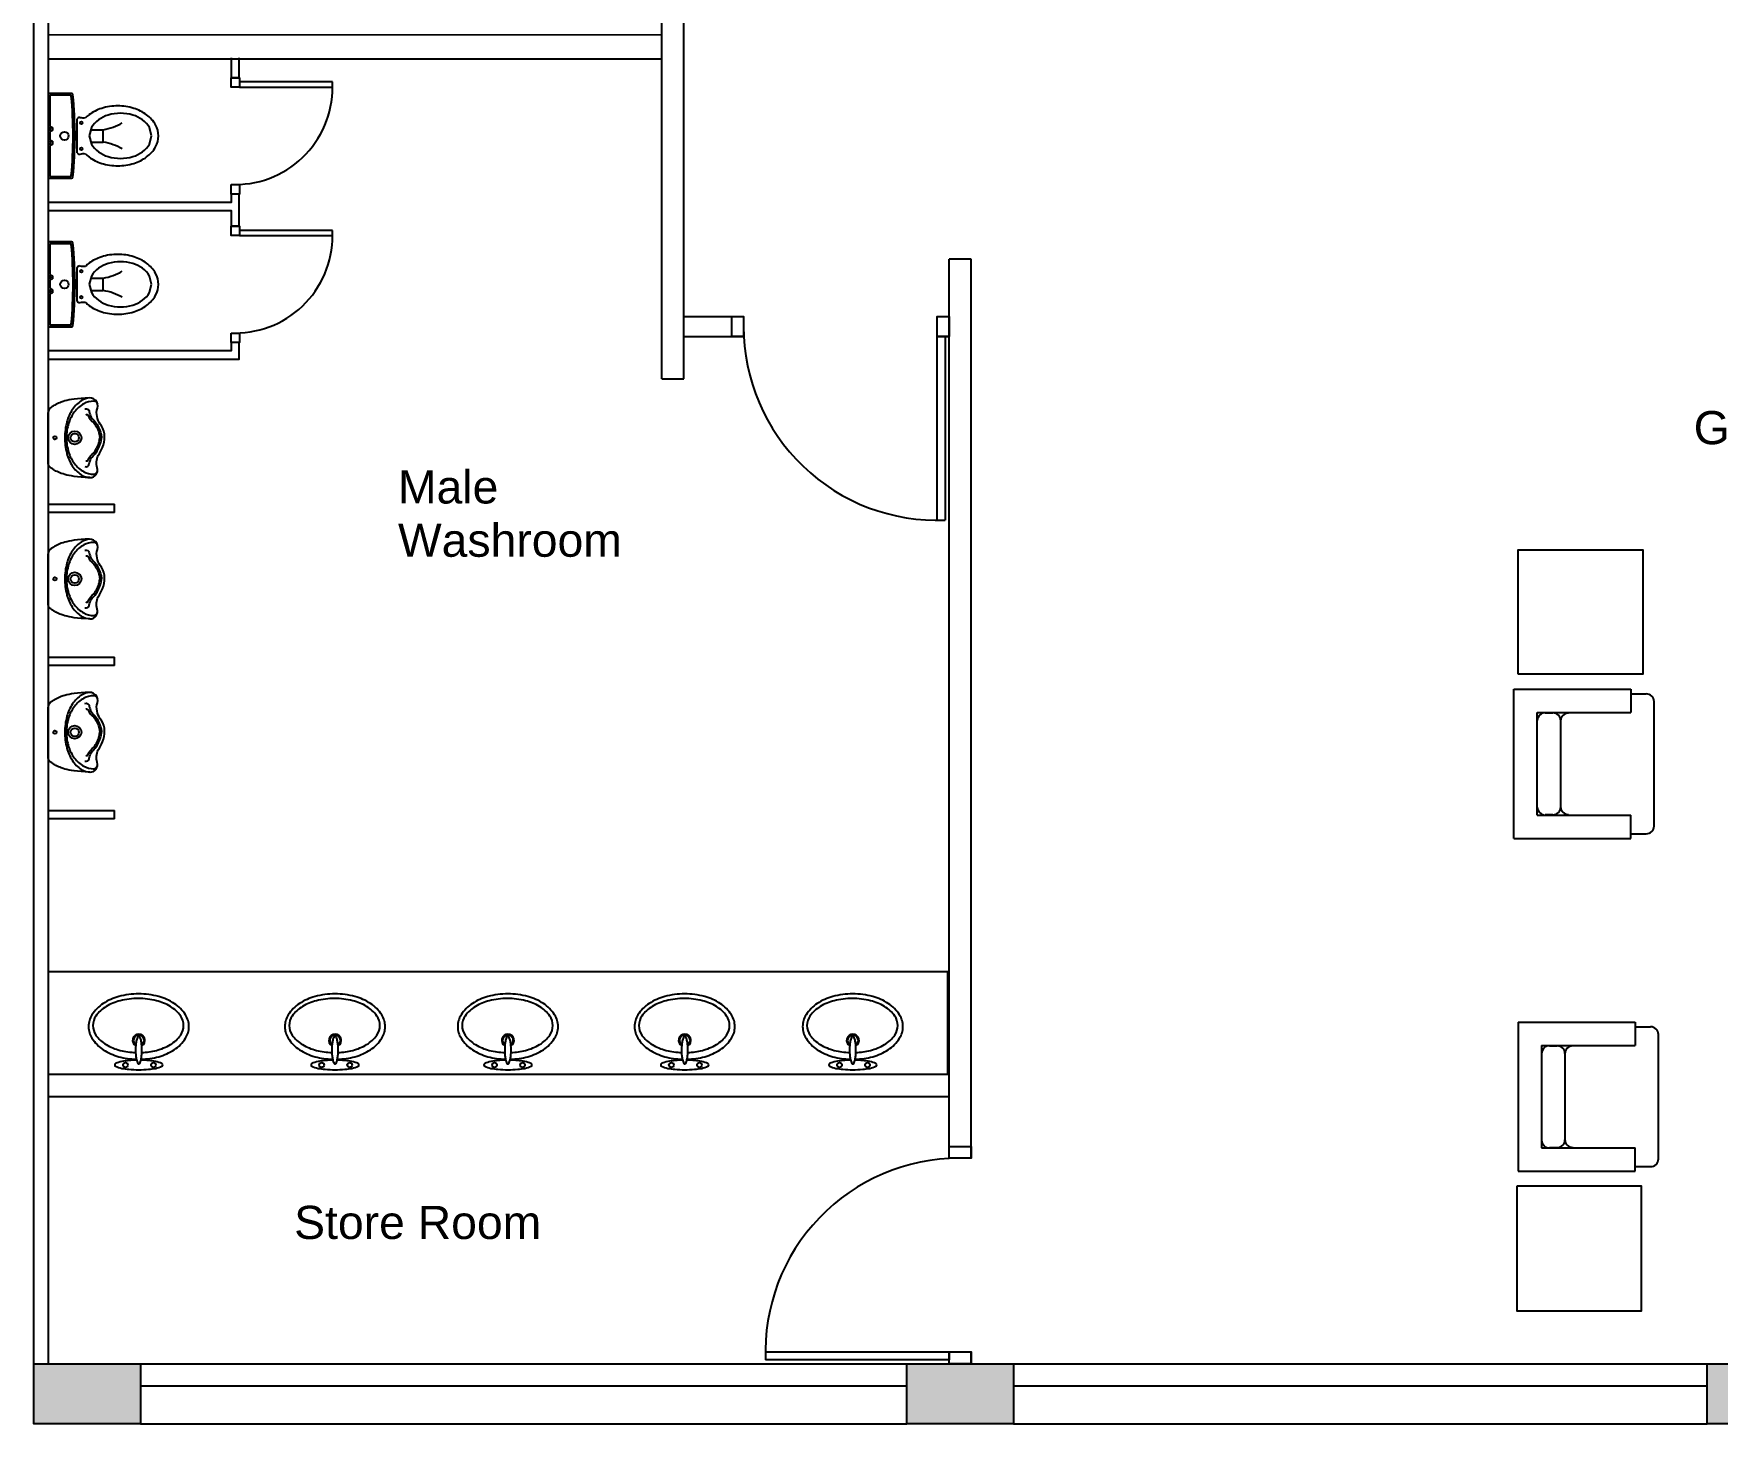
# Model space of a CAD drawing. Header units: inches. Extents: x 535 to 3103, y 2999 to 4393.
# Drawn here: x 1321.8 to 1626.5, y 2999 to 3250.7 of the extents above; entities that cross this region are included whole.
import ezdxf

# ---------------------------------------------------------------- set-up
doc = ezdxf.new("R2010")
doc.units = ezdxf.units.IN
doc.header["$MEASUREMENT"] = 0
for name, color, linetype in [('02', 1, 'Continuous'), ('ARQ-ALV', 3, 'Continuous'), ('Column', 6, 'Continuous'), ('Door', 130, 'Continuous'), ('Sofa Washroom', 8, 'Continuous'), ('Stairs', 1, 'Continuous'), ('Text', 7, 'Continuous'), ('Wall', 3, 'Continuous'), ('Washroom wall', 2, 'Continuous')]:
    doc.layers.add(name, color=color, linetype=linetype)
doc.styles.get("Standard").update_dxf_attribs({"font": 'arial.ttf'})

# ---------------------------------------------------------------- blocks, each defined once
blk = doc.blocks.new('15PLAV01')
for points in [[(-12.2, 1.77, 0.142413), (-11.37, -1.08, 0.107169), (-8.62, -3.86, 0.078677), (-4.85, -5.55, 0.066056), (0.01, -6.19, 0.066056), (4.87, -5.55, 0.078677), (8.64, -3.86, 0.107169), (11.39, -1.08, 0.142413), (12.22, 1.77, 0.142413), (11.39, 4.62, 0.107169), (8.64, 7.4, 0.078677), (4.87, 9.09, 0.058254), (0.59, 9.72, 0.058254)], [(-0.57, 9.72, 0.058254), (-4.85, 9.09, 0.078677), (-8.62, 7.4, 0.107169), (-11.37, 4.62, 0.142413), (-12.2, 1.77)], [(0.54, 9.94, 0.016127), (2.42, 10.04, 0.028693), (4.14, 10.28, 0.063192), (5.65, 10.78, 0.287816), (5.85, 11.1, 0.287816), (5.65, 11.42, 0.063192), (4.14, 11.93, 0.028693), (2.42, 12.17, 0.020666), (0.01, 12.27, 0.020666), (-2.4, 12.17, 0.028693), (-4.12, 11.93, 0.063192), (-5.63, 11.42, 0.287816), (-5.83, 11.1, 0.287816)], [(-5.83, 11.1, 0.287816), (-5.63, 10.78, 0.063192), (-4.12, 10.28, 0.028693), (-2.4, 10.04, 0.016127), (-0.52, 9.94, 0.016127)], [(-10.92, 1.51, 0.152986), (-10.2, -0.8, 0.106898), (-7.69, -3.14, 0.074008), (-4.31, -4.53, 0.060597), (0.12, -5.07, 0.060597), (4.54, -4.53, 0.074008), (7.92, -3.14, 0.106898), (10.43, -0.8, 0.152986), (11.16, 1.51, 0.152986), (10.43, 3.83, 0.106898), (7.92, 6.16, 0.074008), (4.54, 7.55, 0.05164), (0.77, 8.08, 0.05164)], [(-0.76, 8.07, 0.048749), (-4.31, 7.55, 0.074008), (-7.69, 6.16, 0.106898), (-10.2, 3.83, 0.152986), (-10.92, 1.51)]]:
    blk.add_lwpolyline(points, format="xyb")
blk.add_lwpolyline([(0.01, 10.84, 0.272053), (-0.21, 10.72, 0.070491), (-0.54, 9.86, 0.032887), (-0.7, 8.86, 0.023829), (-0.77, 7.47, 0.023829), (-0.7, 6.09, 0.032887), (-0.54, 5.09, 0.070491), (-0.21, 4.23, 0.272053), (0.01, 4.1, 0.272053), (0.23, 4.23, 0.070491), (0.56, 5.09, 0.032887), (0.72, 6.09, 0.023829), (0.79, 7.47, 0.023829), (0.72, 8.86, 0.032887), (0.56, 9.86, 0.070491), (0.23, 10.72, 0.272053)], format="xyb", close=True)
for centre in [(-3.57, 11.12), (3.25, 11.12)]:
    blk.add_circle(centre, 0.583)
for radius, start, end in [(1.51, 119.1251, 60.334), (1.3, 123.6128, 55.736)]:
    blk.add_arc((0, 5.14), radius, start, end)
blk = doc.blocks.new('M-MC80')
blk.add_lwpolyline([(-0.4, 0), (-0.4, 0.8), (0.4, 0.8), (0.4, 0)], close=True)

msp = doc.modelspace()

# ---------------------------------------------------------------- hatches: boundary and pattern name
at = {"layer": 'Stairs'}
h = msp.add_hatch(dxfattribs=at)
h.set_pattern_fill('ANSI31', color=6)
h.paths.add_polyline_path([(2873.86, 3461.02), (2854.55, 3461.02), (2854.55, 3450.11), (2873.86, 3450.11)])
h.paths.add_polyline_path([(2386.13, 3460.87), (2366.81, 3460.87), (2366.81, 3449.95), (2386.13, 3449.95)])
h.paths.add_polyline_path([(2386.13, 3031.89), (2366.81, 3031.89), (2366.81, 3020.97), (2386.13, 3020.97)])
h.paths.add_polyline_path([(2544.14, 3031.89), (2524.82, 3031.89), (2524.82, 3020.97), (2544.14, 3020.97)])
h.paths.add_polyline_path([(2689.03, 3031.89), (2669.72, 3031.89), (2669.72, 3020.97), (2689.03, 3020.97)])
h.paths.add_polyline_path([(2873.9, 3031.82), (2854.59, 3031.82), (2854.59, 3020.91), (2873.9, 3020.91)])
h.paths.add_polyline_path([(1341.11, 3438.95), (1321.8, 3438.95), (1321.8, 3428.03), (1341.11, 3428.03)])
h.paths.add_polyline_path([(1828.85, 3439.1), (1809.54, 3439.1), (1809.54, 3428.19), (1828.85, 3428.19)])
h.paths.add_polyline_path([(1828.88, 3009.9), (1809.57, 3009.9), (1809.57, 2998.99), (1828.88, 2998.99)])
h.paths.add_polyline_path([(1644.02, 3009.97), (1624.7, 3009.97), (1624.7, 2999.05), (1644.02, 2999.05)])
h.paths.add_polyline_path([(1499.12, 3009.97), (1479.81, 3009.97), (1479.81, 2999.05), (1499.12, 2999.05)])
h.paths.add_polyline_path([(1341.11, 3009.97), (1321.8, 3009.97), (1321.8, 2999.05), (1341.11, 2999.05)])

# ---------------------------------------------------------------- linework, layer by layer
at = {"layer": '02'}
for points in [[(1375.87, 3241.98), (1359.03, 3241.98), (1359.03, 3241.03), (1375.89, 3241.03)], [(1375.87, 3215.11), (1359.03, 3215.11), (1359.03, 3214.15), (1375.89, 3214.15)]]:
    msp.add_lwpolyline(points, dxfattribs=at)
at = {"layer": 'ARQ-ALV'}
msp.add_line((1487.46, 3199.48), (1487.46, 3195.88), dxfattribs=at)
at = {"layer": 'Column'}
for points in [[(1321.8, 3009.97), (1341.11, 3009.97), (1341.11, 2999.05), (1321.8, 2999.05)], [(1479.81, 3009.97), (1499.12, 3009.97), (1499.12, 2999.05), (1479.81, 2999.05)], [(1624.7, 3009.97), (1644.02, 3009.97), (1644.02, 2999.05), (1624.7, 2999.05)]]:
    msp.add_lwpolyline(points, close=True, dxfattribs=at)
at = {"layer": 'Door'}
for points in [[(1357.51, 3242.74), (1359.03, 3242.74), (1359.03, 3241.03), (1357.51, 3241.03)], [(1357.51, 3223.4), (1359.03, 3223.4), (1359.03, 3221.69), (1357.51, 3221.69)], [(1357.51, 3215.87), (1359.03, 3215.87), (1359.03, 3214.15), (1357.51, 3214.15)], [(1450.28, 3195.88), (1448.13, 3195.88), (1448.13, 3199.49), (1450.28, 3199.49)], [(1487.46, 3195.88), (1485.32, 3195.88), (1485.32, 3199.49), (1487.46, 3199.49)], [(1357.51, 3196.53), (1359.03, 3196.53), (1359.03, 3194.82), (1357.51, 3194.82)], [(1487.47, 3047.15), (1487.47, 3049.3), (1491.46, 3049.3), (1491.46, 3047.15)], [(1487.47, 3009.97), (1487.47, 3012.11), (1491.46, 3012.11), (1491.46, 3009.97)]]:
    msp.add_lwpolyline(points, close=True, dxfattribs=at)
for points in [[(1485.32, 3162.64), (1485.32, 3195.88), (1486.74, 3195.88), (1486.74, 3162.67)], [(1454.23, 3012.11), (1487.47, 3012.11), (1487.47, 3010.69), (1454.26, 3010.69)]]:
    msp.add_lwpolyline(points, dxfattribs=at)
for centre, radius, start, end in [((1358.27, 3241.03), 17.62, 270, 3.1106), ((1358.27, 3214.15), 17.62, 270, 3.1106), ((1485.32, 3197.68), 35.04, 180, 272.3291), ((1489.27, 3012.11), 35.04, 90, 182.3291)]:
    msp.add_arc(centre, radius, start, end, dxfattribs=at)
at = {"layer": 'Sofa Washroom'}
for p, q in [((1324.42, 3239.88), (1324.42, 3233.81)), ((1328.67, 3239.88), (1324.42, 3239.88)), ((1324.42, 3239.13), (1324.75, 3239.13)), ((1324.75, 3239.56), (1324.75, 3234)), ((1328.44, 3239.56), (1324.75, 3239.56)), ((1324.42, 3238.53), (1324.75, 3238.53)), ((1324.42, 3235.52), (1324.75, 3235.52)), ((1324.42, 3234.92), (1324.75, 3234.92)), ((1324.42, 3233.81), (1324.86, 3233.55)), ((1324.86, 3233.4), (1324.42, 3233.13)), ((1324.42, 3233.13), (1324.42, 3231.3)), ((1324.75, 3234), (1325.18, 3233.75)), ((1325.18, 3233.2), (1324.75, 3232.94)), ((1324.86, 3233.55), (1324.86, 3233.4)), ((1325.18, 3233.75), (1325.18, 3233.2)), ((1329.24, 3232.21), (1329.24, 3233.02)), ((1329.24, 3233.02), (1329.29, 3233.02)), ((1329.29, 3233.02), (1329.29, 3232.21)), ((1329.65, 3229.15), (1329.65, 3235.28)), ((1332.26, 3233.72), (1331.87, 3232.23)), ((1332.16, 3233.33), (1334.39, 3233.33)), ((1334.39, 3231.1), (1334.39, 3233.33)), ((1343.15, 3232.23), (1342.75, 3233.72)), ((1324.42, 3231.3), (1324.86, 3231.03)), ((1324.86, 3230.88), (1324.42, 3230.62)), ((1324.42, 3230.62), (1324.42, 3224.54)), ((1324.75, 3232.94), (1324.75, 3231.49)), ((1324.75, 3231.49), (1325.18, 3231.23)), ((1325.18, 3230.68), (1324.75, 3230.42)), ((1324.75, 3230.42), (1324.75, 3224.87)), ((1324.86, 3231.03), (1324.86, 3230.88)), ((1325.18, 3231.23), (1325.18, 3230.68)), ((1329.24, 3231.4), (1329.24, 3232.21)), ((1329.29, 3231.4), (1329.24, 3231.4)), ((1329.66, 3232.96), (1329.29, 3232.96)), ((1329.29, 3232.21), (1329.29, 3231.4)), ((1329.66, 3231.47), (1329.29, 3231.47)), ((1331.87, 3232.23), (1332.26, 3230.74)), ((1332.17, 3231.1), (1334.39, 3231.1)), ((1342.75, 3230.74), (1343.15, 3232.23)), ((1324.42, 3229.51), (1324.75, 3229.51)), ((1324.42, 3228.91), (1324.75, 3228.91)), ((1324.42, 3225.9), (1324.75, 3225.9)), ((1324.42, 3225.3), (1324.75, 3225.3)), ((1324.42, 3224.54), (1328.67, 3224.54)), ((1324.75, 3224.87), (1328.44, 3224.87)), ((1324.42, 3213.01), (1324.42, 3206.94)), ((1328.67, 3213.01), (1324.42, 3213.01)), ((1324.42, 3212.26), (1324.75, 3212.26)), ((1324.75, 3212.69), (1324.75, 3207.13)), ((1328.44, 3212.69), (1324.75, 3212.69)), ((1324.42, 3211.66), (1324.75, 3211.66)), ((1324.42, 3208.65), (1324.75, 3208.65)), ((1324.42, 3208.05), (1324.75, 3208.05)), ((1324.42, 3206.94), (1324.86, 3206.68)), ((1324.86, 3206.52), (1324.42, 3206.26)), ((1324.42, 3206.26), (1324.42, 3204.42)), ((1324.75, 3207.13), (1325.18, 3206.88)), ((1325.18, 3206.33), (1324.75, 3206.07)), ((1324.75, 3206.07), (1324.75, 3204.62)), ((1324.86, 3206.68), (1324.86, 3206.52)), ((1325.18, 3206.88), (1325.18, 3206.33)), ((1329.24, 3205.34), (1329.24, 3206.15)), ((1329.24, 3206.15), (1329.29, 3206.15)), ((1329.29, 3206.15), (1329.29, 3205.34)), ((1329.66, 3206.09), (1329.29, 3206.09)), ((1329.65, 3202.28), (1329.65, 3208.4)), ((1332.26, 3206.84), (1331.87, 3205.35)), ((1332.16, 3206.46), (1334.39, 3206.46)), ((1334.39, 3204.22), (1334.39, 3206.46)), ((1343.15, 3205.35), (1342.75, 3206.84)), ((1324.42, 3204.42), (1324.86, 3204.16)), ((1324.86, 3204.01), (1324.42, 3203.74)), ((1324.42, 3203.74), (1324.42, 3197.67)), ((1324.42, 3202.64), (1324.75, 3202.64)), ((1324.75, 3204.62), (1325.18, 3204.36)), ((1325.18, 3203.81), (1324.75, 3203.55)), ((1324.75, 3203.55), (1324.75, 3197.99)), ((1324.86, 3204.16), (1324.86, 3204.01)), ((1325.18, 3204.36), (1325.18, 3203.81)), ((1329.24, 3204.53), (1329.24, 3205.34)), ((1329.29, 3204.53), (1329.24, 3204.53)), ((1329.29, 3205.34), (1329.29, 3204.53)), ((1329.66, 3204.6), (1329.29, 3204.6)), ((1331.87, 3205.35), (1332.26, 3203.87)), ((1332.17, 3204.22), (1334.39, 3204.22)), ((1342.75, 3203.87), (1343.15, 3205.35)), ((1324.42, 3202.03), (1324.75, 3202.03)), ((1324.42, 3199.03), (1324.75, 3199.03)), ((1324.42, 3198.42), (1324.75, 3198.42)), ((1324.42, 3197.67), (1328.67, 3197.67)), ((1324.75, 3197.99), (1328.44, 3197.99)), ((1589.71, 3105.04), (1589.71, 3132.05)), ((1589.71, 3132.05), (1610.83, 3132.05)), ((1610.83, 3132.05), (1610.83, 3127.83)), ((1610.83, 3131.21), (1613.65, 3131.21)), ((1615.05, 3110.69), (1615.05, 3129.8)), ((1615.05, 3107.29), (1615.05, 3129.8)), ((1593.93, 3109.26), (1593.93, 3127.83)), ((1593.93, 3127.83), (1610.83, 3127.83)), ((1595.34, 3127.75), (1596.75, 3127.75)), ((1593.93, 3110.75), (1593.93, 3126.34)), ((1598.16, 3110.75), (1598.16, 3126.34)), ((1593.93, 3109.26), (1610.83, 3109.26)), ((1595.34, 3109.35), (1596.75, 3109.35)), ((1610.83, 3105.04), (1610.83, 3109.26)), ((1589.71, 3105.04), (1610.83, 3105.04)), ((1610.83, 3105.88), (1613.65, 3105.88)), ((1590.49, 3071.81), (1590.49, 3044.79)), ((1590.49, 3071.81), (1611.61, 3071.81)), ((1611.61, 3071.81), (1611.61, 3067.58)), ((1611.61, 3070.96), (1614.43, 3070.96)), ((1615.83, 3069.55), (1615.83, 3047.04)), ((1594.71, 3067.58), (1594.71, 3049.01)), ((1594.71, 3067.58), (1611.61, 3067.58)), ((1594.71, 3066.09), (1594.71, 3050.51)), ((1596.12, 3067.5), (1597.53, 3067.5)), ((1598.94, 3066.09), (1598.94, 3050.51)), ((1615.83, 3066.15), (1615.83, 3047.04)), ((1594.71, 3049.01), (1611.61, 3049.01)), ((1596.12, 3049.1), (1597.53, 3049.1)), ((1611.61, 3044.79), (1611.61, 3049.01)), ((1590.49, 3044.79), (1611.61, 3044.79)), ((1611.61, 3045.63), (1614.43, 3045.63))]:
    msp.add_line(p, q, dxfattribs=at)
for points in [[(1331.89, 3184.78), (1331.13, 3184.75), (1330.39, 3184.7), (1329.73, 3184.64), (1329.15, 3184.57), (1328.65, 3184.5), (1328.2, 3184.42), (1327.8, 3184.33), (1327.44, 3184.23), (1327.11, 3184.13), (1326.8, 3184.03), (1326.52, 3183.92), (1326.26, 3183.81), (1326.03, 3183.7), (1325.82, 3183.59), (1325.63, 3183.49), (1325.46, 3183.39), (1325.31, 3183.3), (1325.18, 3183.22), (1325.07, 3183.14), (1324.97, 3183.06), (1324.89, 3182.99), (1324.81, 3182.93), (1324.75, 3182.86), (1324.69, 3182.8), (1324.63, 3182.74), (1324.59, 3182.67), (1324.54, 3182.59), (1324.5, 3182.51), (1324.47, 3182.4), (1324.44, 3182.28), (1324.43, 3182.13)], [(1324.42, 3173.07), (1324.43, 3182.13)], [(1331.98, 3170.35), (1331.13, 3170.39), (1330.39, 3170.44), (1329.73, 3170.5), (1329.15, 3170.57), (1328.65, 3170.65), (1328.2, 3170.73), (1327.8, 3170.82), (1327.44, 3170.91), (1327.11, 3171.01), (1326.8, 3171.12), (1326.52, 3171.23), (1326.26, 3171.34), (1326.03, 3171.45), (1325.82, 3171.55), (1325.63, 3171.66), (1325.46, 3171.76), (1325.31, 3171.85), (1325.18, 3171.93), (1325.07, 3172.01), (1324.97, 3172.08), (1324.89, 3172.15), (1324.81, 3172.22), (1324.75, 3172.28), (1324.69, 3172.35), (1324.63, 3172.41), (1324.59, 3172.48), (1324.54, 3172.55), (1324.5, 3172.64), (1324.47, 3172.74), (1324.44, 3172.87), (1324.43, 3173.02), (1324.42, 3173.07)], [(1331.89, 3159.21), (1331.13, 3159.19), (1330.39, 3159.13), (1329.73, 3159.08), (1329.15, 3159.01), (1328.65, 3158.93), (1328.2, 3158.85), (1327.8, 3158.76), (1327.44, 3158.67), (1327.11, 3158.57), (1326.8, 3158.46), (1326.52, 3158.35), (1326.26, 3158.24), (1326.03, 3158.13), (1325.82, 3158.03), (1325.63, 3157.92), (1325.46, 3157.82), (1325.31, 3157.73), (1325.18, 3157.65), (1325.07, 3157.57), (1324.97, 3157.5), (1324.89, 3157.43), (1324.81, 3157.36), (1324.75, 3157.3), (1324.69, 3157.23), (1324.63, 3157.17), (1324.59, 3157.1), (1324.54, 3157.03), (1324.5, 3156.94), (1324.47, 3156.84), (1324.44, 3156.71), (1324.43, 3156.56)], [(1324.42, 3147.51), (1324.43, 3156.56)], [(1331.98, 3144.79), (1331.13, 3144.83), (1330.39, 3144.88), (1329.73, 3144.94), (1329.15, 3145), (1328.65, 3145.08), (1328.2, 3145.16), (1327.8, 3145.25), (1327.44, 3145.35), (1327.11, 3145.45), (1326.8, 3145.55), (1326.52, 3145.66), (1326.26, 3145.77), (1326.03, 3145.88), (1325.82, 3145.99), (1325.63, 3146.09), (1325.46, 3146.19), (1325.31, 3146.28), (1325.18, 3146.36), (1325.07, 3146.44), (1324.97, 3146.52), (1324.89, 3146.59), (1324.81, 3146.65), (1324.75, 3146.72), (1324.69, 3146.78), (1324.63, 3146.84), (1324.59, 3146.91), (1324.54, 3146.99), (1324.5, 3147.07), (1324.47, 3147.18), (1324.44, 3147.3), (1324.43, 3147.45), (1324.42, 3147.51)], [(1331.89, 3131.47), (1331.13, 3131.44), (1330.39, 3131.39), (1329.73, 3131.33), (1329.15, 3131.27), (1328.65, 3131.19), (1328.2, 3131.11), (1327.8, 3131.02), (1327.44, 3130.93), (1327.11, 3130.83), (1326.8, 3130.72), (1326.52, 3130.61), (1326.26, 3130.5), (1326.03, 3130.39), (1325.82, 3130.28), (1325.63, 3130.18), (1325.46, 3130.08), (1325.31, 3129.99), (1325.18, 3129.91), (1325.07, 3129.83), (1324.97, 3129.76), (1324.89, 3129.69), (1324.81, 3129.62), (1324.75, 3129.56), (1324.69, 3129.49), (1324.63, 3129.43), (1324.59, 3129.36), (1324.54, 3129.29), (1324.5, 3129.2), (1324.47, 3129.09), (1324.44, 3128.97), (1324.43, 3128.82)], [(1324.42, 3119.77), (1324.43, 3128.82)], [(1331.98, 3117.04), (1331.13, 3117.09), (1330.39, 3117.14), (1329.73, 3117.2), (1329.15, 3117.26), (1328.65, 3117.34), (1328.2, 3117.42), (1327.8, 3117.51), (1327.44, 3117.6), (1327.11, 3117.71), (1326.8, 3117.81), (1326.52, 3117.92), (1326.26, 3118.03), (1326.03, 3118.14), (1325.82, 3118.25), (1325.63, 3118.35), (1325.46, 3118.45), (1325.31, 3118.54), (1325.18, 3118.62), (1325.07, 3118.7), (1324.97, 3118.77), (1324.89, 3118.84), (1324.81, 3118.91), (1324.75, 3118.98), (1324.69, 3119.04), (1324.63, 3119.1), (1324.59, 3119.17), (1324.54, 3119.25), (1324.5, 3119.33), (1324.47, 3119.44), (1324.44, 3119.56), (1324.43, 3119.71), (1324.42, 3119.77)]]:
    msp.add_lwpolyline(points, dxfattribs=at)
for points in [[(1331.89, 3184.78, 0.119593), (1330.48, 3184.31, 0.107169), (1328.83, 3182.69, 0.078682), (1327.82, 3180.47, 0.066063), (1327.43, 3177.59, 0.066063), (1327.8, 3174.72, 0.078682), (1328.79, 3172.48, 0.107169), (1330.42, 3170.85, 0.142401), (1332.11, 3170.35, 0.142401)], [(1331.98, 3170.35, 0.520415), (1333.28, 3172.12, -0.151702), (1333.45, 3174.37, 0.059081), (1334.25, 3175.81, 0.243177), (1334.09, 3179.71, -0.213207), (1333.22, 3182.55, 0.594434), (1331.89, 3184.78, -0.234778)], [(1332.65, 3184.19, 0.127699), (1330.85, 3183.72, 0.106184), (1329.17, 3182.25, 0.085379), (1328.12, 3180.18, 0.074867), (1327.73, 3177.57, 0.074867), (1328.12, 3174.96, 0.085379), (1329.17, 3172.89, 0.106184), (1330.85, 3171.42, 0.127699), (1332.65, 3170.96, 0.127699)], [(1331.08, 3182.8, -0.464563), (1331.84, 3182.3, 0.167632), (1332.92, 3180.48, -0.095318), (1333.97, 3178.3, -0.050009), (1334.05, 3177.57, 0.218261)], [(1331.24, 3181.74, -0.415723), (1331.67, 3181.6, 0.170209), (1332.7, 3180.27, -0.093621), (1333.68, 3178.23, -0.049452), (1333.75, 3177.57, -0.049452)], [(1331.08, 3172.35, 0.464563), (1331.84, 3172.84, -0.167632), (1332.92, 3174.67, 0.095318), (1333.97, 3176.85, 0.050009), (1334.05, 3177.57, -0.218261)], [(1331.24, 3173.4, 0.415723), (1331.67, 3173.55, -0.170209), (1332.7, 3174.87, 0.093621), (1333.68, 3176.92, 0.049452), (1333.75, 3177.58, 0.049452)], [(1331.89, 3159.21, 0.119593), (1330.48, 3158.74, 0.107169), (1328.83, 3157.13, 0.078682), (1327.82, 3154.9, 0.066063), (1327.43, 3152.03, 0.066063), (1327.8, 3149.15, 0.078682), (1328.79, 3146.92, 0.107169), (1330.42, 3145.29, 0.142401), (1332.11, 3144.79, 0.142401)], [(1332.65, 3158.62, 0.127699), (1330.85, 3158.16, 0.106184), (1329.17, 3156.69, 0.085379), (1328.12, 3154.62, 0.074867), (1327.73, 3152.01, 0.074867), (1328.12, 3149.4, 0.085379), (1329.17, 3147.33, 0.106184), (1330.85, 3145.86, 0.127699), (1332.65, 3145.39, 0.127699)], [(1331.08, 3157.23, -0.464563), (1331.84, 3156.74, 0.167632), (1332.92, 3154.91, -0.095318), (1333.97, 3152.73, -0.050009), (1334.05, 3152.01, 0.218261)], [(1331.98, 3144.79, 0.520415), (1333.28, 3146.56, -0.151702), (1333.45, 3148.8, 0.059081), (1334.25, 3150.25, 0.243177), (1334.09, 3154.14, -0.213207), (1333.22, 3156.99, 0.594434), (1331.89, 3159.21, -0.234778)], [(1331.24, 3156.18, -0.415723), (1331.67, 3156.03, 0.170209), (1332.7, 3154.71, -0.093621), (1333.68, 3152.66, -0.049452), (1333.75, 3152, -0.049452)], [(1331.08, 3146.78, 0.464563), (1331.84, 3147.28, -0.167632), (1332.92, 3149.1, 0.095318), (1333.97, 3151.28, 0.050009), (1334.05, 3152.01, -0.218261)], [(1331.24, 3147.84, 0.415723), (1331.67, 3147.98, -0.170209), (1332.7, 3149.31, 0.093621), (1333.68, 3151.35, 0.049452), (1333.75, 3152.01, 0.049452)], [(1331.89, 3131.47, 0.119593), (1330.48, 3131, 0.107169), (1328.83, 3129.38, 0.078682), (1327.82, 3127.16, 0.066063), (1327.43, 3124.29, 0.066063), (1327.8, 3121.41, 0.078682), (1328.79, 3119.18, 0.107169), (1330.42, 3117.54, 0.142401), (1332.11, 3117.05, 0.142401)], [(1332.65, 3130.88, 0.127699), (1330.85, 3130.41, 0.106184), (1329.17, 3128.94, 0.085379), (1328.12, 3126.88, 0.074867), (1327.73, 3124.27, 0.074867), (1328.12, 3121.65, 0.085379), (1329.17, 3119.59, 0.106184), (1330.85, 3118.12, 0.127699), (1332.65, 3117.65, 0.127699)], [(1331.08, 3129.49, -0.464563), (1331.84, 3128.99, 0.167632), (1332.92, 3127.17, -0.095318), (1333.97, 3124.99, -0.050009), (1334.05, 3124.27, 0.218261)], [(1331.98, 3117.04, 0.520415), (1333.28, 3118.82, -0.151702), (1333.45, 3121.06, 0.059081), (1334.25, 3122.51, 0.243177), (1334.09, 3126.4, -0.213207), (1333.22, 3129.25, 0.594434), (1331.89, 3131.47, -0.234778)], [(1331.24, 3128.44, -0.415723), (1331.67, 3128.29, 0.170209), (1332.7, 3126.97, -0.093621), (1333.68, 3124.92, -0.049452), (1333.75, 3124.26, -0.049452)], [(1331.08, 3119.04, 0.464563), (1331.84, 3119.54, -0.167632), (1332.92, 3121.36, 0.095318), (1333.97, 3123.54, 0.050009), (1334.05, 3124.27, -0.218261)], [(1331.24, 3120.09, 0.415723), (1331.67, 3120.24, -0.170209), (1332.7, 3121.56, 0.093621), (1333.68, 3123.61, 0.049452), (1333.75, 3124.27, 0.049452)]]:
    msp.add_lwpolyline(points, format="xyb", dxfattribs=at)
at = {"layer": 'Sofa Washroom', "ltscale": 3}
msp.add_lwpolyline([(1324.47, 3062.36), (1324.47, 3080.96), (1487.21, 3080.96), (1487.21, 3062.36)], dxfattribs=at)
at = {"layer": 'Sofa Washroom'}
for centre, radius in [((1330.43, 3234.57), 0.244), ((1327.37, 3232.21), 0.754), ((1330.43, 3229.86), 0.244), ((1327.37, 3205.34), 0.754), ((1330.43, 3207.7), 0.244), ((1330.43, 3202.99), 0.244), ((1329.23, 3177.57), 1.2), ((1329.23, 3177.57), 0.752), ((1325.63, 3177.57), 0.301), ((1325.63, 3152.01), 0.301), ((1329.23, 3152.01), 1.2), ((1329.23, 3152.01), 0.752), ((1325.63, 3124.27), 0.301), ((1329.23, 3124.27), 1.2), ((1329.23, 3124.27), 0.752)]:
    msp.add_circle(centre, radius, dxfattribs=at)
for centre, radius, start, end in [((1328.44, 3239.4), 0.166, 4.9598, 90), ((1245.47, 3232.2), 83.45, 0.0124, 4.9598), ((1328.67, 3239.65), 0.234, 5.1196, 90), ((1245.47, 3232.2), 83.77, 0.0124, 5.1196), ((1335.29, 3231.31), 5.87, 126.3045, 134.3819), ((1336.33, 3229.88), 7.64, 106.9261, 126.3045), ((1337.02, 3227.63), 10, 90, 106.9261), ((1337.51, 3228.54), 7.77, 90, 106.6854), ((1337.02, 3227.63), 10, 73.0739, 90), ((1337.51, 3228.54), 7.77, 73.3146, 90), ((1337.7, 3229.88), 7.64, 53.6955, 73.0739), ((1338.75, 3231.31), 5.87, 29.4139, 53.6955), ((1330.3, 3234.72), 0.857, 101.5708, 139.4951), ((1330.81, 3238.57), 3.08, 257.347, 276.9416), ((1336.13, 3231.5), 4.46, 125.8906, 150.2127), ((1336.97, 3230.35), 5.88, 106.6854, 125.8906), ((1332.42, 3244.27), 11.11, 280.2243, 299.2062), ((1338.05, 3230.35), 5.88, 54.1094, 73.3146), ((1338.88, 3231.5), 4.46, 29.7873, 54.1094), ((1340.36, 3232.21), 4.03, 0, 29.4139), ((1245.47, 3232.23), 83.45, 355.0402, 359.9876), ((1245.47, 3232.23), 83.77, 354.8804, 359.9876), ((1336.13, 3232.95), 4.46, 209.7873, 234.1094), ((1332.42, 3220.16), 11.11, 60.7938, 79.7757), ((1338.88, 3232.95), 4.46, 305.8906, 330.2127), ((1338.75, 3233.12), 5.87, 306.3045, 330.5861), ((1340.36, 3232.21), 4.03, 330.5861, 0), ((1330.3, 3229.71), 0.857, 220.5049, 258.4292), ((1330.81, 3225.86), 3.08, 83.0584, 102.653), ((1335.29, 3233.12), 5.87, 225.6181, 233.6955), ((1336.33, 3234.55), 7.64, 233.6955, 253.0739), ((1336.97, 3234.1), 5.88, 234.1094, 253.3146), ((1337.02, 3236.8), 10, 253.0739, 270), ((1337.51, 3235.91), 7.77, 253.3146, 270), ((1337.02, 3236.8), 10, 270, 286.9261), ((1337.51, 3235.91), 7.77, 270, 286.6854), ((1338.05, 3234.1), 5.88, 286.6854, 305.8906), ((1337.7, 3234.55), 7.64, 286.9261, 306.3045), ((1328.44, 3225.03), 0.166, 270, 355.0402), ((1328.67, 3224.78), 0.234, 270, 354.8804), ((1328.44, 3212.52), 0.166, 4.9598, 90), ((1245.47, 3205.32), 83.45, 0.0124, 4.9598), ((1328.67, 3212.78), 0.234, 5.1196, 90), ((1245.47, 3205.32), 83.77, 0.0124, 5.1196), ((1330.3, 3207.85), 0.857, 101.5708, 139.4951), ((1330.81, 3211.7), 3.08, 257.347, 276.9416), ((1335.29, 3204.44), 5.87, 126.3045, 134.3819), ((1336.33, 3203.01), 7.64, 106.9261, 126.3045), ((1336.97, 3203.48), 5.88, 106.6854, 125.8906), ((1337.02, 3200.76), 10, 90, 106.9261), ((1337.51, 3201.67), 7.77, 90, 106.6854), ((1337.02, 3200.76), 10, 73.0739, 90), ((1337.51, 3201.67), 7.77, 73.3146, 90), ((1338.05, 3203.48), 5.88, 54.1094, 73.3146), ((1337.7, 3203.01), 7.64, 53.6955, 73.0739), ((1338.75, 3204.44), 5.87, 29.4139, 53.6955), ((1336.13, 3204.63), 4.46, 125.8906, 150.2127), ((1332.42, 3217.4), 11.11, 280.2243, 299.2062), ((1338.88, 3204.63), 4.46, 29.7873, 54.1094), ((1340.36, 3205.34), 4.03, 0, 29.4139), ((1245.47, 3205.36), 83.45, 355.0402, 359.9876), ((1245.47, 3205.36), 83.77, 354.8804, 359.9876), ((1336.13, 3206.08), 4.46, 209.7873, 234.1094), ((1332.42, 3193.29), 11.11, 60.7938, 79.7757), ((1338.88, 3206.08), 4.46, 305.8906, 330.2127), ((1338.75, 3206.25), 5.87, 306.3045, 330.5861), ((1340.36, 3205.34), 4.03, 330.5861, 0), ((1330.3, 3202.84), 0.857, 220.5049, 258.4292), ((1330.81, 3198.99), 3.08, 83.0584, 102.653), ((1335.29, 3206.25), 5.87, 225.6181, 233.6955), ((1336.33, 3207.67), 7.64, 233.6955, 253.0739), ((1336.97, 3207.23), 5.88, 234.1094, 253.3146), ((1337.02, 3209.93), 10, 253.0739, 270), ((1337.51, 3209.04), 7.77, 253.3146, 270), ((1337.02, 3209.93), 10, 270, 286.9261), ((1337.51, 3209.04), 7.77, 270, 286.6854), ((1338.05, 3207.23), 5.88, 286.6854, 305.8906), ((1337.7, 3207.67), 7.64, 286.9261, 306.3045), ((1328.44, 3198.16), 0.166, 270, 355.0402), ((1328.67, 3197.91), 0.234, 270, 354.8804), ((1332.68, 3183.46), 0.734, 14.4631, 91.7821), ((1332.62, 3171.69), 0.734, 267.9368, 0.2788), ((1332.68, 3157.89), 0.734, 14.4631, 91.7821), ((1332.62, 3146.12), 0.734, 267.9368, 0.2788), ((1332.68, 3130.15), 0.734, 14.4631, 91.7821), ((1613.65, 3129.8), 1.41, 0, 90), ((1595.34, 3126.4), 1.41, 102.0533, 180), ((1596.75, 3126.34), 1.41, 0, 90), ((1599.56, 3126.32), 1.41, 90, 180), ((1332.62, 3118.38), 0.734, 267.9368, 0.2788), ((1595.34, 3110.69), 1.41, 180, 257.9467), ((1596.75, 3110.75), 1.41, 270, 0), ((1599.56, 3110.77), 1.41, 180, 270), ((1613.65, 3107.29), 1.41, 270, 0), ((1614.43, 3069.55), 1.41, 0, 90), ((1596.12, 3066.15), 1.41, 102.0533, 180), ((1597.53, 3066.09), 1.41, 0, 90), ((1600.34, 3066.07), 1.41, 90, 180), ((1596.12, 3050.44), 1.41, 180, 257.9467), ((1597.53, 3050.51), 1.41, 270, 0), ((1600.34, 3050.52), 1.41, 180, 270), ((1614.43, 3047.04), 1.41, 270, 0)]:
    msp.add_arc(centre, radius, start, end, dxfattribs=at)
at = {"layer": 'Wall'}
for p, q in [((1321.8, 3009.97), (1321.8, 3428.03)), ((1324.42, 3428.03), (1324.42, 3009.97)), ((1435.46, 3188.24), (1435.46, 3312.82)), ((1439.46, 3188.24), (1439.46, 3312.82)), ((1324.42, 3250.59), (1435.46, 3250.53)), ((1324.42, 3246.13), (1435.46, 3246.13)), ((1487.46, 3047.1), (1487.46, 3209.89)), ((1491.46, 3209.89), (1487.46, 3209.89)), ((1491.46, 3047.15), (1491.46, 3209.89)), ((1439.46, 3199.49), (1450.28, 3199.49)), ((1439.46, 3199.49), (1450.28, 3199.49)), ((1485.32, 3199.49), (1487.46, 3199.49)), ((1485.32, 3199.49), (1487.46, 3199.49)), ((1439.46, 3195.88), (1450.32, 3195.88)), ((1485.32, 3195.88), (1487.46, 3195.88)), ((1435.46, 3188.24), (1439.46, 3188.24)), ((1324.42, 3062.36), (1435.46, 3062.36)), ((1435.46, 3062.36), (1487.46, 3062.36)), ((1324.42, 3058.36), (1435.46, 3058.36)), ((1435.46, 3058.36), (1487.46, 3058.36)), ((1487.46, 3009.97), (1487.46, 3012.11)), ((1491.46, 3009.97), (1491.46, 3012.11)), ((1341.11, 3009.97), (1479.81, 3009.97)), ((1499.12, 3009.97), (1624.7, 3009.97)), ((1341.11, 3005.97), (1479.81, 3005.97)), ((1499.12, 3005.97), (1624.7, 3005.97)), ((1341.11, 2999.05), (1479.81, 2999.05)), ((1499.12, 2999.05), (1624.7, 2999.05))]:
    msp.add_line(p, q, dxfattribs=at)
at = {"layer": 'Washroom wall'}
for p, q in [((1359.01, 3242.74), (1357.51, 3242.74)), ((1359.01, 3221.69), (1357.51, 3221.69)), ((1359.01, 3215.87), (1357.51, 3215.87)), ((1359.01, 3194.82), (1357.51, 3194.82)), ((1336.45, 3164.07), (1336.45, 3165.57)), ((1336.45, 3136.33), (1336.45, 3137.83)), ((1336.45, 3108.58), (1336.45, 3110.09))]:
    msp.add_line(p, q, dxfattribs=at)
for points in [[(1357.51, 3246.32), (1357.51, 3242.74)], [(1359.01, 3242.74), (1359.01, 3246.32)], [(1357.51, 3221.69), (1357.51, 3220.18), (1324.42, 3220.18)], [(1359.01, 3215.87), (1359.01, 3221.69)], [(1324.42, 3218.68), (1357.51, 3218.68), (1357.51, 3215.87)], [(1357.51, 3194.82), (1357.51, 3193.31), (1324.42, 3193.31)], [(1324.42, 3191.81), (1359.01, 3191.81), (1359.01, 3194.82)], [(1324.42, 3165.57), (1336.45, 3165.57)], [(1336.45, 3164.07), (1324.42, 3164.07)], [(1324.42, 3137.83), (1336.45, 3137.83)], [(1336.45, 3136.33), (1324.42, 3136.33)], [(1324.42, 3110.09), (1336.45, 3110.09)], [(1336.45, 3108.58), (1324.42, 3108.58)]]:
    msp.add_lwpolyline(points, dxfattribs=at)

# ---------------------------------------------------------------- block references
at = {"layer": 'Sofa Washroom', "xscale": 28.16382793200313, "yscale": 28.16382793200313, "zscale": 28.16382793200313}
msp.add_blockref('M-MC80', (1601.75, 3134.76), dxfattribs=at)
at = {"layer": 'Sofa Washroom', "rotation": 180}
for name, p, xscale, yscale, zscale in [('15PLAV01', (1340.82, 3072.3), 0.7435972083101093, 0.7435972083101093, 0.7435972083101093), ('15PLAV01', (1376.34, 3072.3), 0.7435972083101093, 0.7435972083101093, 0.7435972083101093), ('15PLAV01', (1407.63, 3072.3), 0.7435972083101093, 0.7435972083101093, 0.7435972083101093), ('15PLAV01', (1439.63, 3072.3), 0.7435972083101093, 0.7435972083101093, 0.7435972083101093), ('15PLAV01', (1470.05, 3072.3), 0.7435972083101093, 0.7435972083101093, 0.7435972083101093), ('M-MC80', (1601.51, 3042.09), -28.16382793200313, 28.16382793200313, 28.16382793200313)]:
    msp.add_blockref(name, p, dxfattribs=dict(at, xscale=xscale, yscale=yscale, zscale=zscale))

# ---------------------------------------------------------------- texts
at = {"layer": 'Text'}
for s, p in [('General Discussion Area', (1622.23, 3176.4)), ('Male ', (1387.73, 3165.67)), ('Washroom', (1387.73, 3156.03)), ('Store Room', (1368.94, 3032.54))]:
    msp.add_text(s, height=6, dxfattribs=at).set_placement(p)

doc.saveas('drawing.dxf')
